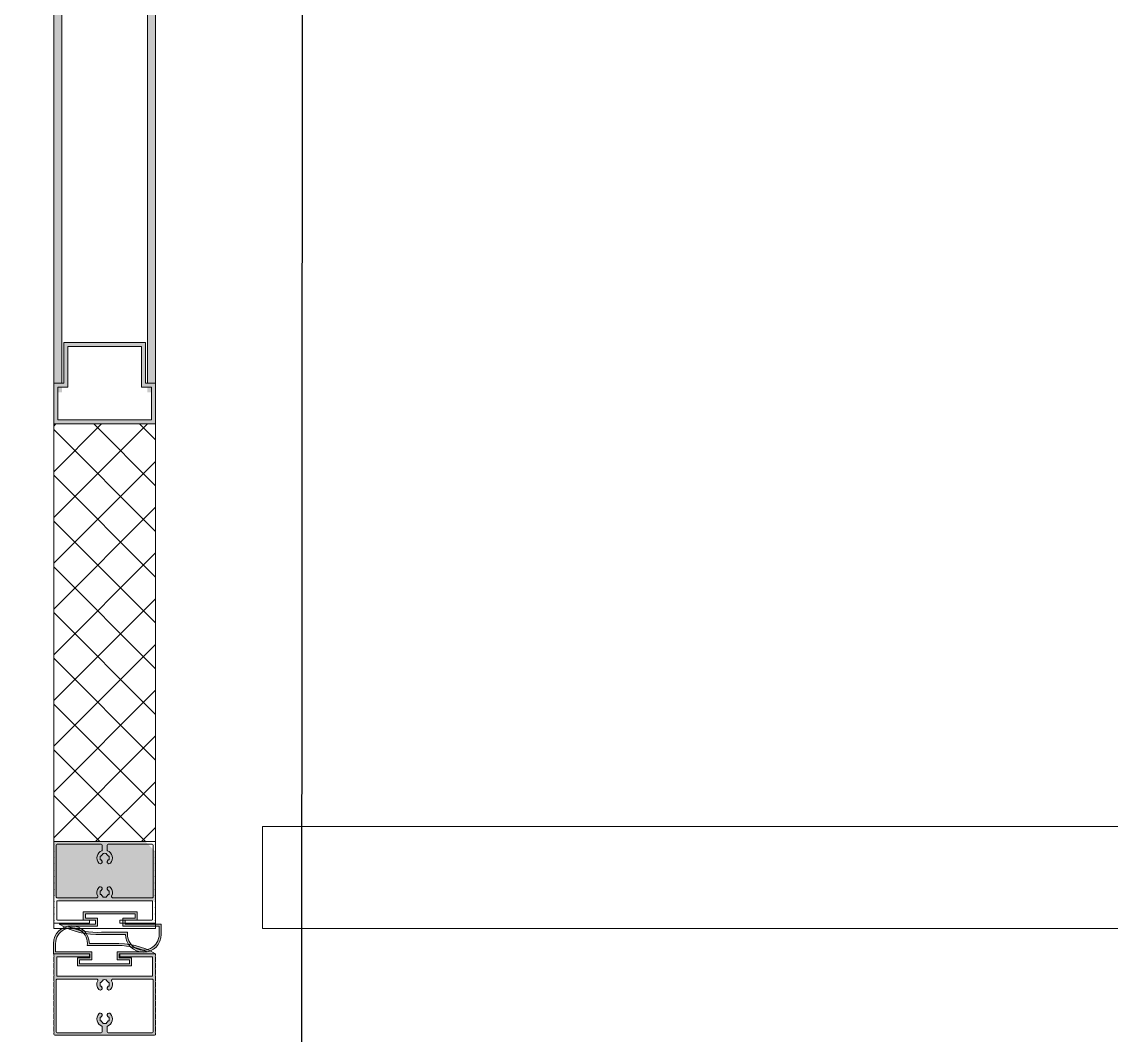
# Model space of a CAD drawing. Header units: millimetres. Extents: x -10496 to -5455, y -188 to 7293.
# Drawn here: x -6921.2 to -6875.63, y 4140.1 to 4182.51 of the extents above; entities that cross this region are included whole.
import ezdxf

# ---------------------------------------------------------------- set-up
doc = ezdxf.new("R2010")
doc.units = ezdxf.units.MM
doc.linetypes.add('ACAD_ISO03W100', pattern=[30, 12, -18])
for name, color, linetype in [('02_BEMASSUNG', 4, 'Continuous'), ('GJC ALAN', 2, 'Continuous'), ('İÇERİK1', 14, 'Continuous')]:
    doc.layers.add(name, color=color, linetype=linetype)
doc.layers.add('GJC_duvar', color=10, linetype='Continuous', lineweight=30)
doc.layers.add('GJC_ölçüler', color=253, linetype='Continuous', lineweight=5)

# ---------------------------------------------------------------- blocks, each defined once
blk = doc.blocks.new('180kapı')
at = {"lineweight": 9, "true_color": 0xc7c8ca}
h = blk.add_hatch(color=9, dxfattribs=at)
h.dxf.hatch_style = 1
h.paths.add_polyline_path([(17304.243, 16919.361), (17304.217, 16919.335), (17304.192, 16919.361), (17303.979, 16919.361), (17303.953, 16919.335), (17303.927, 16919.361), (17303.714, 16919.361), (17303.689, 16919.335), (17303.663, 16919.361), (17303.45, 16919.361), (17303.424, 16919.335), (17303.399, 16919.361), (17303.185, 16919.361), (17303.16, 16919.335), (17303.134, 16919.361), (17302.921, 16919.361), (17302.895, 16919.335), (17302.87, 16919.361), (17302.806, 16919.361, 0.414214), (17302.763, 16919.318), (17302.763, 16915.139, 0.414214), (17302.806, 16915.097), (17302.87, 16915.097), (17302.895, 16915.122), (17302.921, 16915.097), (17303.134, 16915.097), (17303.16, 16915.122), (17303.185, 16915.097), (17303.399, 16915.097), (17303.424, 16915.122), (17303.45, 16915.097), (17303.663, 16915.097), (17303.689, 16915.122), (17303.714, 16915.097), (17303.927, 16915.097), (17303.953, 16915.122), (17303.979, 16915.097), (17304.192, 16915.097), (17304.217, 16915.122), (17304.243, 16915.097), (17304.456, 16915.097), (17304.482, 16915.122), (17304.507, 16915.097), (17304.721, 16915.097), (17304.746, 16915.122), (17304.772, 16915.097), (17304.985, 16915.097), (17305.011, 16915.122), (17305.036, 16915.097), (17305.249, 16915.097), (17305.275, 16915.122), (17305.3, 16915.097), (17305.514, 16915.097), (17305.539, 16915.122), (17305.565, 16915.097), (17305.778, 16915.097), (17305.804, 16915.122), (17305.829, 16915.097), (17306.042, 16915.097), (17306.068, 16915.122), (17306.094, 16915.097), (17306.153, 16915.097, 0.414214), (17306.175, 16915.118), (17306.175, 16916.589), (17306.068, 16916.589), (17306.046, 16916.589), (17306.046, 16915.25, -0.414214), (17306.021, 16915.224), (17305.237, 16915.224), (17305.237, 16919.233), (17306.021, 16919.233, -0.414214), (17306.046, 16919.207), (17306.046, 16917.868), (17306.068, 16917.868), (17306.175, 16917.868), (17306.175, 16919.34, 0.414214), (17306.153, 16919.361), (17306.094, 16919.361), (17306.068, 16919.335), (17306.042, 16919.361), (17305.829, 16919.361), (17305.804, 16919.335), (17305.778, 16919.361), (17305.565, 16919.361), (17305.539, 16919.335), (17305.514, 16919.361), (17305.3, 16919.361), (17305.275, 16919.335), (17305.249, 16919.361), (17305.036, 16919.361), (17305.011, 16919.335), (17304.985, 16919.361), (17304.772, 16919.361), (17304.746, 16919.335), (17304.721, 16919.361), (17304.507, 16919.361), (17304.482, 16919.335), (17304.456, 16919.361)])
h.paths.add_polyline_path([(17305.087, 16919.254, -0.414214), (17305.109, 16919.233), (17305.109, 16917.558, -0.561991), (17305.046, 16917.52, 0.306782), (17304.681, 16917.477, 1), (17304.787, 16917.354, -0.054412), (17304.816, 16917.375, 0.301481), (17304.822, 16917.393, -0.405143), (17304.832, 16917.413, -0.083097), (17304.896, 16917.424, -0.083097), (17304.959, 16917.413, -0.405143), (17304.97, 16917.393, 0.301481), (17304.975, 16917.375, -0.145709), (17305.042, 16917.308, 0.301473), (17305.059, 16917.303, -0.405144), (17305.08, 16917.292, -0.083419), (17305.091, 16917.228, -0.082774), (17305.08, 16917.165, -0.405142), (17305.059, 16917.155, 0.301489), (17305.042, 16917.15, -0.145709), (17304.975, 16917.082, 0.301481), (17304.97, 16917.065, -0.405143), (17304.959, 16917.044, -0.083097), (17304.896, 16917.034, -0.083097), (17304.832, 16917.044, -0.405143), (17304.822, 16917.065, 0.301481), (17304.816, 16917.082, -0.054412), (17304.787, 16917.103, 1), (17304.681, 16916.98, 0.306781), (17305.046, 16916.937, -0.561991), (17305.109, 16916.899), (17305.109, 16915.224, -0.414214), (17305.087, 16915.203), (17302.912, 16915.203, -0.414214), (17302.87, 16915.246), (17302.87, 16917.079, -0.414214), (17302.912, 16917.122), (17303.117, 16917.122, -0.306059), (17303.141, 16917.106, 0.514738), (17303.66, 16916.98, 1), (17303.554, 16917.103, -0.054412), (17303.525, 16917.082, 0.301481), (17303.519, 16917.065, -0.405143), (17303.509, 16917.044, -0.083097), (17303.445, 16917.034, -0.083097), (17303.382, 16917.044, -0.405143), (17303.371, 16917.065, 0.301481), (17303.366, 16917.082, -0.145709), (17303.299, 16917.15, 0.301473), (17303.282, 16917.155, -0.405144), (17303.261, 16917.165, -0.083419), (17303.25, 16917.229, -0.082774), (17303.261, 16917.292, -0.405142), (17303.282, 16917.303, 0.301489), (17303.299, 16917.308, -0.145709), (17303.366, 16917.375, 0.301481), (17303.371, 16917.393, -0.405143), (17303.382, 16917.413, -0.083097), (17303.445, 16917.424, -0.083097), (17303.509, 16917.413, -0.405143), (17303.519, 16917.393, 0.301481), (17303.525, 16917.375, -0.054412), (17303.554, 16917.354, 1), (17303.66, 16917.477, 0.514738), (17303.141, 16917.351, -0.306059), (17303.117, 16917.335), (17302.912, 16917.335, -0.414214), (17302.87, 16917.378), (17302.87, 16919.212, -0.414214), (17302.912, 16919.254)], flags=16)
h = blk.add_hatch(color=9, dxfattribs=at)
h.dxf.hatch_style = 1
h.paths.add_polyline_path([(17305.109, 16915.224), (17305.109, 16916.899, 0.561991), (17305.046, 16916.937, -0.306781), (17304.681, 16916.98, -1), (17304.787, 16917.103, 0.045173), (17304.811, 16917.085, -0.405963), (17304.822, 16917.065, 0.405143), (17304.832, 16917.044, 0.083097), (17304.896, 16917.034, 0.083097), (17304.959, 16917.044, 0.405143), (17304.97, 16917.065, -0.405963), (17304.98, 16917.085, 0.126935), (17305.039, 16917.144, -0.405953), (17305.059, 16917.155, 0.405142), (17305.08, 16917.165, 0.082774), (17305.091, 16917.228, 0.083419), (17305.08, 16917.292, 0.405144), (17305.059, 16917.303, -0.405974), (17305.039, 16917.313, 0.126932), (17304.98, 16917.372, -0.405963), (17304.97, 16917.393, 0.405143), (17304.959, 16917.413, 0.083097), (17304.896, 16917.424, 0.083097), (17304.832, 16917.413, 0.405143), (17304.822, 16917.393, -0.405963), (17304.811, 16917.372, 0.045173), (17304.787, 16917.354, -1), (17304.681, 16917.477, -0.306781), (17305.046, 16917.52, 0.561991), (17305.109, 16917.558), (17305.109, 16919.233, 0.414214), (17305.087, 16919.254), (17302.912, 16919.254, 0.414214), (17302.87, 16919.212), (17302.87, 16917.378, 0.414214), (17302.912, 16917.335), (17303.117, 16917.335, 0.306059), (17303.141, 16917.351, -0.514738), (17303.66, 16917.477, -1), (17303.554, 16917.354, 0.045173), (17303.53, 16917.372, -0.405963), (17303.519, 16917.393, 0.405143), (17303.509, 16917.413, 0.083097), (17303.445, 16917.424, 0.083097), (17303.382, 16917.413, 0.405143), (17303.371, 16917.393, -0.405963), (17303.361, 16917.372, 0.126935), (17303.302, 16917.313, -0.405953), (17303.282, 16917.303, 0.405142), (17303.261, 16917.292, 0.082774), (17303.25, 16917.229, 0.083419), (17303.261, 16917.165, 0.405144), (17303.282, 16917.155, -0.405974), (17303.302, 16917.144, 0.126932), (17303.361, 16917.085, -0.405963), (17303.371, 16917.065, 0.405143), (17303.382, 16917.044, 0.083097), (17303.445, 16917.034, 0.083097), (17303.509, 16917.044, 0.405143), (17303.519, 16917.065, -0.405963), (17303.53, 16917.085, 0.045173), (17303.554, 16917.103, -1), (17303.66, 16916.98, -0.514738), (17303.141, 16917.106, 0.306059), (17303.117, 16917.122), (17302.912, 16917.122, 0.414214), (17302.87, 16917.079), (17302.87, 16915.246, 0.414214), (17302.912, 16915.203), (17305.087, 16915.203, 0.414214)], flags=17)
h.paths.add_polyline_path([(17305.109, 16915.224, -0.414214), (17305.087, 16915.203), (17302.912, 16915.203, -0.414214), (17302.87, 16915.246), (17302.87, 16917.079, -0.414214), (17302.912, 16917.122), (17303.117, 16917.122, -0.306059), (17303.141, 16917.106, 0.514738), (17303.66, 16916.98, 1), (17303.554, 16917.103, -0.054412), (17303.525, 16917.082, 0.301481), (17303.519, 16917.065, -0.405143), (17303.509, 16917.044, -0.083097), (17303.445, 16917.034, -0.083097), (17303.382, 16917.044, -0.405143), (17303.371, 16917.065, 0.301481), (17303.366, 16917.082, -0.145709), (17303.299, 16917.15, 0.301473), (17303.282, 16917.155, -0.405144), (17303.261, 16917.165, -0.083419), (17303.25, 16917.229, -0.082774), (17303.261, 16917.292, -0.405142), (17303.282, 16917.303, 0.301489), (17303.299, 16917.308, -0.145709), (17303.366, 16917.375, 0.301481), (17303.371, 16917.393, -0.405143), (17303.382, 16917.413, -0.083097), (17303.445, 16917.424, -0.083097), (17303.509, 16917.413, -0.405143), (17303.519, 16917.393, 0.301481), (17303.525, 16917.375, -0.054412), (17303.554, 16917.354, 1), (17303.66, 16917.477, 0.514738), (17303.141, 16917.351, -0.306059), (17303.117, 16917.335), (17302.912, 16917.335, -0.414214), (17302.87, 16917.378), (17302.87, 16919.212, -0.414214), (17302.912, 16919.254), (17305.087, 16919.254, -0.414214), (17305.109, 16919.233), (17305.109, 16917.558, -0.561991), (17305.046, 16917.52, 0.306782), (17304.681, 16917.477, 1), (17304.787, 16917.354, -0.054412), (17304.816, 16917.375, 0.301481), (17304.822, 16917.393, -0.405143), (17304.832, 16917.413, -0.083097), (17304.896, 16917.424, -0.083097), (17304.959, 16917.413, -0.405143), (17304.97, 16917.393, 0.301481), (17304.975, 16917.375, -0.145709), (17305.042, 16917.308, 0.301473), (17305.059, 16917.303, -0.405144), (17305.08, 16917.292, -0.083419), (17305.091, 16917.228, -0.082774), (17305.08, 16917.165, -0.405142), (17305.059, 16917.155, 0.301489), (17305.042, 16917.15, -0.145709), (17304.975, 16917.082, 0.301481), (17304.97, 16917.065, -0.405143), (17304.959, 16917.044, -0.083097), (17304.896, 16917.034, -0.083097), (17304.832, 16917.044, -0.405143), (17304.822, 16917.065, 0.301481), (17304.816, 16917.082, -0.054412), (17304.787, 16917.103, 1), (17304.681, 16916.98, 0.306781), (17305.046, 16916.937, -0.561991), (17305.109, 16916.899)], flags=17)
at = {"lineweight": 9, "true_color": 0x000000}
h = blk.add_hatch(color=18, dxfattribs=at)
h.dxf.hatch_style = 1
h.paths.add_polyline_path([(17306.172, 16917.85), (17306.002, 16917.85), (17306.002, 16918.361), (17305.661, 16918.361), (17305.661, 16916.105), (17306.002, 16916.105), (17306.002, 16916.617), (17306.172, 16916.617), (17306.172, 16915.101, 0.149126), (17306.599, 16916.861), (17306.599, 16917.87, 1), (17306.599, 16919.365), (17306.172, 16919.365)])
h.paths.add_polyline_path([(17306.258, 16919.28), (17306.599, 16919.28, -1.062317), (17306.514, 16917.955), (17306.514, 16916.861, -0.120241), (17306.258, 16915.452), (17306.258, 16916.702), (17305.917, 16916.702), (17305.917, 16916.19), (17305.746, 16916.19), (17305.746, 16918.276), (17305.917, 16918.276), (17305.917, 16917.764), (17306.258, 16917.764)], flags=16)
h = blk.add_hatch(color=18, dxfattribs=at)
h.dxf.hatch_style = 1
h.paths.add_polyline_path([(17307.412, 16916.378), (17307.582, 16916.378), (17307.582, 16915.866), (17307.923, 16915.866), (17307.923, 16918.122), (17307.582, 16918.122), (17307.582, 16917.61), (17307.412, 16917.61), (17307.412, 16919.126, 0.149126), (17306.985, 16917.366), (17306.985, 16916.357, 1), (17306.985, 16914.862), (17307.412, 16914.862)])
h.paths.add_polyline_path([(17307.326, 16914.947), (17306.985, 16914.947, -1.062317), (17307.071, 16916.272), (17307.071, 16917.366, -0.120241), (17307.326, 16918.775), (17307.326, 16917.525), (17307.668, 16917.525), (17307.668, 16918.037), (17307.838, 16918.037), (17307.838, 16915.951), (17307.668, 16915.951), (17307.668, 16916.463), (17307.326, 16916.463)], flags=16)
at = {"lineweight": 9, "true_color": 0xc7c8ca}
h = blk.add_hatch(color=9, dxfattribs=at)
h.dxf.hatch_style = 1
h.paths.add_polyline_path([(17308.392, 16915.097), (17308.593, 16915.097), (17308.618, 16915.122), (17308.644, 16915.097), (17308.857, 16915.097), (17308.883, 16915.122), (17308.908, 16915.097), (17309.121, 16915.097), (17309.147, 16915.122), (17309.173, 16915.097), (17309.386, 16915.097), (17309.411, 16915.122), (17309.437, 16915.097), (17309.65, 16915.097), (17309.676, 16915.122), (17309.701, 16915.097), (17309.915, 16915.097), (17309.94, 16915.122), (17309.966, 16915.097), (17310.179, 16915.097), (17310.204, 16915.122), (17310.23, 16915.097), (17310.443, 16915.097), (17310.865, 16915.519), (17310.865, 16919.318, 0.668179), (17310.793, 16919.348), (17310.744, 16919.346), (17310.733, 16919.335), (17310.708, 16919.361), (17310.494, 16919.361), (17310.469, 16919.335), (17310.443, 16919.361), (17310.23, 16919.361), (17310.204, 16919.335), (17310.179, 16919.361), (17309.966, 16919.361), (17309.94, 16919.335), (17309.915, 16919.361), (17309.701, 16919.361), (17309.676, 16919.335), (17309.65, 16919.361), (17309.437, 16919.361), (17309.411, 16919.335), (17309.386, 16919.361), (17309.173, 16919.361), (17309.147, 16919.335), (17309.121, 16919.361), (17308.908, 16919.361), (17308.883, 16919.335), (17308.857, 16919.361), (17308.644, 16919.361), (17308.392, 16919.109)])
h = blk.add_hatch(color=9, dxfattribs=at)
h.dxf.hatch_style = 1
h.paths.add_polyline_path([(17308.52, 16915.224), (17308.52, 16916.899, -0.561991), (17308.582, 16916.937, 0.306781), (17308.948, 16916.98, 1), (17308.842, 16917.103, -0.045173), (17308.818, 16917.085, 0.405963), (17308.807, 16917.065, -0.405143), (17308.797, 16917.044, -0.083097), (17308.733, 16917.034, -0.083097), (17308.67, 16917.044, -0.405143), (17308.659, 16917.065, 0.405963), (17308.649, 16917.085, -0.126935), (17308.59, 16917.144, 0.405953), (17308.569, 16917.155, -0.405142), (17308.549, 16917.165, -0.082774), (17308.538, 16917.228, -0.083419), (17308.549, 16917.292, -0.405144), (17308.569, 16917.303, 0.405974), (17308.59, 16917.313, -0.126932), (17308.649, 16917.372, 0.405963), (17308.659, 16917.393, -0.405143), (17308.67, 16917.413, -0.083097), (17308.733, 16917.424, -0.083097), (17308.797, 16917.413, -0.405143), (17308.807, 16917.393, 0.405963), (17308.818, 16917.372, -0.045173), (17308.842, 16917.354, 1), (17308.948, 16917.477, 0.306781), (17308.582, 16917.52, -0.561991), (17308.52, 16917.558), (17308.52, 16919.233, -0.414214), (17308.541, 16919.254), (17310.716, 16919.254, -0.414214), (17310.759, 16919.212), (17310.759, 16917.378, -0.414214), (17310.716, 16917.335), (17310.511, 16917.335, -0.306059), (17310.488, 16917.351, 0.514738), (17309.968, 16917.477, 1), (17310.074, 16917.354, -0.045173), (17310.099, 16917.372, 0.405963), (17310.109, 16917.393, -0.405143), (17310.12, 16917.413, -0.083097), (17310.183, 16917.424, -0.083097), (17310.247, 16917.413, -0.405143), (17310.257, 16917.393, 0.405963), (17310.268, 16917.372, -0.126935), (17310.326, 16917.313, 0.405953), (17310.347, 16917.303, -0.405142), (17310.368, 16917.292, -0.082774), (17310.378, 16917.229, -0.083419), (17310.368, 16917.165, -0.405144), (17310.347, 16917.155, 0.405974), (17310.326, 16917.144, -0.126932), (17310.268, 16917.085, 0.405963), (17310.257, 16917.065, -0.405143), (17310.247, 16917.044, -0.083097), (17310.183, 16917.034, -0.083097), (17310.12, 16917.044, -0.405143), (17310.109, 16917.065, 0.405963), (17310.099, 16917.085, -0.045173), (17310.074, 16917.103, 1), (17309.968, 16916.98, 0.514738), (17310.488, 16917.106, -0.306059), (17310.511, 16917.122), (17310.716, 16917.122, -0.414214), (17310.759, 16917.079), (17310.759, 16915.246, -0.414214), (17310.716, 16915.203), (17308.541, 16915.203, -0.414214)], flags=17)
h.paths.add_polyline_path([(17308.52, 16915.224, 0.414214), (17308.541, 16915.203), (17310.716, 16915.203, 0.414214), (17310.759, 16915.246), (17310.759, 16917.079, 0.414214), (17310.716, 16917.122), (17310.511, 16917.122, 0.306059), (17310.488, 16917.106, -0.514738), (17309.968, 16916.98, -1), (17310.074, 16917.103, 0.054412), (17310.104, 16917.082, -0.301481), (17310.109, 16917.065, 0.405143), (17310.12, 16917.044, 0.083097), (17310.183, 16917.034, 0.083097), (17310.247, 16917.044, 0.405143), (17310.257, 16917.065, -0.301481), (17310.262, 16917.082, 0.145709), (17310.329, 16917.15, -0.301473), (17310.347, 16917.155, 0.405144), (17310.368, 16917.165, 0.083419), (17310.378, 16917.229, 0.082774), (17310.368, 16917.292, 0.405142), (17310.347, 16917.303, -0.301489), (17310.329, 16917.308, 0.145709), (17310.262, 16917.375, -0.301481), (17310.257, 16917.393, 0.405143), (17310.247, 16917.413, 0.083097), (17310.183, 16917.424, 0.083097), (17310.12, 16917.413, 0.405143), (17310.109, 16917.393, -0.301481), (17310.104, 16917.375, 0.054412), (17310.074, 16917.354, -1), (17309.968, 16917.477, -0.514738), (17310.488, 16917.351, 0.306059), (17310.511, 16917.335), (17310.716, 16917.335, 0.414214), (17310.759, 16917.378), (17310.759, 16919.212, 0.414214), (17310.716, 16919.254), (17308.541, 16919.254, 0.414214), (17308.52, 16919.233), (17308.52, 16917.558, 0.561991), (17308.582, 16917.52, -0.306782), (17308.948, 16917.477, -1), (17308.842, 16917.354, 0.054412), (17308.812, 16917.375, -0.301481), (17308.807, 16917.393, 0.405143), (17308.797, 16917.413, 0.083097), (17308.733, 16917.424, 0.083097), (17308.67, 16917.413, 0.405143), (17308.659, 16917.393, -0.301481), (17308.654, 16917.375, 0.145709), (17308.587, 16917.308, -0.301473), (17308.569, 16917.303, 0.405144), (17308.549, 16917.292, 0.083419), (17308.538, 16917.228, 0.082774), (17308.549, 16917.165, 0.405142), (17308.569, 16917.155, -0.301489), (17308.587, 16917.15, 0.145709), (17308.654, 16917.082, -0.301481), (17308.659, 16917.065, 0.405143), (17308.67, 16917.044, 0.083097), (17308.733, 16917.034, 0.083097), (17308.797, 16917.044, 0.405143), (17308.807, 16917.065, -0.301481), (17308.812, 16917.082, 0.054412), (17308.842, 16917.103, -1), (17308.948, 16916.98, -0.306781), (17308.582, 16916.937, 0.561991), (17308.52, 16916.899)], flags=17)
at = {"lineweight": 9, "true_color": 0x000000}
h = blk.add_hatch(color=18, dxfattribs=at)
h.dxf.hatch_style = 1
h.paths.add_polyline_path([(17330.055, 16919.361), (17328.349, 16919.361), (17328.349, 16915.097), (17330.055, 16915.097), (17330.055, 16915.438), (17330.055, 16915.523), (17331.761, 16915.523), (17331.761, 16918.934), (17330.055, 16918.934)])
h.paths.add_polyline_path([(17329.885, 16919.19), (17329.885, 16918.764), (17331.59, 16918.764), (17331.59, 16915.694), (17329.885, 16915.694), (17329.885, 16915.267), (17328.52, 16915.267), (17328.52, 16919.19)], flags=16)
at = {"lineweight": 9}
h = blk.add_hatch(color=4, dxfattribs=at)
h.dxf.hatch_style = 1
h.paths.add_polyline_path([(17329.671, 16919.361), (17329.671, 16919.02), (17363.786, 16919.02), (17363.786, 16919.361)])
h.paths.add_polyline_path([(17363.786, 16915.097), (17363.786, 16915.438), (17329.671, 16915.438), (17329.671, 16915.097)])
for p, q in [((17306.599, 16919.365), (17306.172, 16919.365)), ((17306.172, 16917.85), (17306.172, 16919.365)), ((17306.599, 16919.28), (17306.258, 16919.28)), ((17306.258, 16917.764), (17306.258, 16919.28)), ((17307.234, 16919.361), (17386.167, 16919.361)), ((17307.234, 16915.097), (17307.234, 16919.361)), ((17307.412, 16917.61), (17307.412, 16919.126)), ((17310.865, 16919.361), (17328.349, 16919.361)), ((17310.865, 16915.097), (17310.865, 16919.361)), ((17328.349, 16915.097), (17328.349, 16919.361)), ((17328.349, 16919.361), (17330.055, 16919.361)), ((17328.349, 16919.361), (17328.349, 16915.097)), ((17328.52, 16915.267), (17328.52, 16919.19)), ((17328.52, 16919.19), (17329.885, 16919.19)), ((17329.885, 16919.19), (17329.885, 16918.764)), ((17330.055, 16919.361), (17330.055, 16918.934)), ((17330.055, 16919.361), (17363.786, 16919.361)), ((17330.055, 16919.02), (17330.055, 16919.361)), ((17307.326, 16917.525), (17307.326, 16918.775)), ((17329.885, 16918.764), (17331.59, 16918.764)), ((17363.786, 16919.02), (17330.055, 16919.02)), ((17330.055, 16918.934), (17331.761, 16918.934)), ((17331.59, 16918.764), (17331.59, 16915.694)), ((17331.761, 16918.934), (17331.761, 16915.523)), ((17306.002, 16918.361), (17305.661, 16918.361)), ((17305.661, 16918.361), (17305.661, 16916.105)), ((17305.917, 16918.276), (17305.746, 16918.276)), ((17305.746, 16918.276), (17305.746, 16916.19)), ((17305.917, 16917.764), (17305.917, 16918.276)), ((17306.002, 16917.85), (17306.002, 16918.361)), ((17306.258, 16917.764), (17305.917, 16917.764)), ((17306.172, 16917.85), (17306.002, 16917.85)), ((17306.514, 16917.955), (17306.514, 16916.861)), ((17306.599, 16917.87), (17306.599, 16916.861)), ((17307.582, 16917.61), (17307.582, 16918.122)), ((17307.582, 16918.122), (17307.923, 16918.122)), ((17307.668, 16917.525), (17307.668, 16918.037)), ((17307.668, 16918.037), (17307.838, 16918.037)), ((17307.838, 16915.951), (17307.838, 16918.037)), ((17307.923, 16915.866), (17307.923, 16918.122)), ((17306.985, 16916.357), (17306.985, 16917.366)), ((17307.071, 16916.272), (17307.071, 16917.366)), ((17307.326, 16917.525), (17307.668, 16917.525)), ((17307.412, 16917.61), (17307.582, 16917.61)), ((17306.258, 16916.702), (17305.917, 16916.702)), ((17305.917, 16916.702), (17305.917, 16916.19)), ((17306.172, 16916.617), (17306.002, 16916.617)), ((17306.002, 16916.617), (17306.002, 16916.105)), ((17306.172, 16916.617), (17306.172, 16915.101)), ((17306.258, 16916.702), (17306.258, 16915.452)), ((17307.326, 16916.463), (17307.668, 16916.463)), ((17307.326, 16916.463), (17307.326, 16914.947)), ((17307.668, 16916.463), (17307.668, 16915.951)), ((17306.002, 16916.105), (17305.661, 16916.105)), ((17305.917, 16916.19), (17305.746, 16916.19)), ((17307.412, 16916.378), (17307.582, 16916.378)), ((17307.412, 16916.378), (17307.412, 16914.862)), ((17307.582, 16916.378), (17307.582, 16915.866)), ((17307.668, 16915.951), (17307.838, 16915.951)), ((17307.582, 16915.866), (17307.923, 16915.866)), ((17331.59, 16915.694), (17329.885, 16915.694)), ((17329.885, 16915.694), (17329.885, 16915.267)), ((17331.761, 16915.523), (17330.055, 16915.523)), ((17330.055, 16915.523), (17330.055, 16915.097)), ((17386.167, 16915.097), (17307.234, 16915.097)), ((17328.349, 16915.097), (17310.865, 16915.097)), ((17330.055, 16915.097), (17328.349, 16915.097)), ((17329.885, 16915.267), (17328.52, 16915.267)), ((17363.786, 16915.438), (17330.055, 16915.438)), ((17330.055, 16915.438), (17330.055, 16915.097)), ((17330.055, 16915.097), (17363.786, 16915.097)), ((17306.985, 16914.947), (17307.326, 16914.947)), ((17306.985, 16914.862), (17307.412, 16914.862)), ((17307.234, 16910.631), (17307.234, 16831.314)), ((17307.234, 16910.631), (17311.498, 16910.631)), ((17311.498, 16910.631), (17311.498, 16831.314))]:
    blk.add_line(p, q, dxfattribs=at)
at = {"color": 40, "linetype": 'Continuous', "lineweight": 9, "true_color": 0xf8d731}
for p, q in [((17310.865, 16919.346), (17310.88, 16919.361)), ((17310.865, 16917.432), (17312.795, 16919.361)), ((17310.865, 16915.517), (17314.709, 16919.361)), ((17315.29, 16915.097), (17311.025, 16919.361)), ((17312.36, 16915.097), (17316.624, 16919.361)), ((17317.205, 16915.097), (17312.94, 16919.361)), ((17314.275, 16915.097), (17318.539, 16919.361)), ((17319.119, 16915.097), (17314.855, 16919.361)), ((17316.189, 16915.097), (17320.454, 16919.361)), ((17321.034, 16915.097), (17316.77, 16919.361)), ((17318.104, 16915.097), (17322.368, 16919.361)), ((17322.949, 16915.097), (17318.684, 16919.361)), ((17320.019, 16915.097), (17324.283, 16919.361)), ((17324.864, 16915.097), (17320.599, 16919.361)), ((17321.934, 16915.097), (17326.198, 16919.361)), ((17326.778, 16915.097), (17322.514, 16919.361)), ((17323.848, 16915.097), (17328.113, 16919.361)), ((17328.349, 16915.44), (17324.429, 16919.361)), ((17328.349, 16917.355), (17326.343, 16919.361)), ((17328.349, 16919.27), (17328.258, 16919.361)), ((17313.375, 16915.097), (17310.865, 16917.606)), ((17325.763, 16915.097), (17328.349, 16917.683)), ((17311.46, 16915.097), (17310.865, 16915.691)), ((17327.678, 16915.097), (17328.349, 16915.768))]:
    blk.add_line(p, q, dxfattribs=at)
at = {"lineweight": 9}
for centre, radius, start, end in [((17306.596, 16918.615), 0.665, 262.8546, 89.7777), ((17306.599, 16918.618), 0.748, 270, 90), ((17310.084, 16917.547), 3.104, 149.4196, 183.3468), ((17310.087, 16917.546), 3.021, 155.9982, 183.4237), ((17303.5, 16916.68), 3.104, 329.4196, 3.3468), ((17303.497, 16916.681), 3.021, 335.9982, 3.4237), ((17306.985, 16915.609), 0.748, 90, 270), ((17306.988, 16915.612), 0.665, 82.8546, 269.7777)]:
    blk.add_arc(centre, radius, start, end, dxfattribs=at)
at = {"layer": '02_BEMASSUNG', "linetype": 'ACAD_ISO03W100', "lineweight": 9}
blk.add_arc((17293.093, 16923.706), 94.207, 281.26652, 352.01984, dxfattribs=at)
at = {"layer": 'İÇERİK1', "color": 0, "lineweight": 9}
for p, q in [((17302.763, 16919.318), (17302.763, 16915.139)), ((17302.87, 16919.361), (17302.806, 16919.361)), ((17302.895, 16919.335), (17302.87, 16919.361)), ((17302.87, 16919.212), (17302.87, 16917.378)), ((17302.921, 16919.361), (17302.895, 16919.335)), ((17305.087, 16919.254), (17302.912, 16919.254)), ((17303.134, 16919.361), (17302.921, 16919.361)), ((17303.16, 16919.335), (17303.134, 16919.361)), ((17303.185, 16919.361), (17303.16, 16919.335)), ((17303.399, 16919.361), (17303.185, 16919.361)), ((17303.424, 16919.335), (17303.399, 16919.361)), ((17303.45, 16919.361), (17303.424, 16919.335)), ((17303.663, 16919.361), (17303.45, 16919.361)), ((17303.689, 16919.335), (17303.663, 16919.361)), ((17303.714, 16919.361), (17303.689, 16919.335)), ((17303.927, 16919.361), (17303.714, 16919.361)), ((17303.953, 16919.335), (17303.927, 16919.361)), ((17303.979, 16919.361), (17303.953, 16919.335)), ((17304.192, 16919.361), (17303.979, 16919.361)), ((17304.217, 16919.335), (17304.192, 16919.361)), ((17304.243, 16919.361), (17304.217, 16919.335)), ((17304.456, 16919.361), (17304.243, 16919.361)), ((17304.482, 16919.335), (17304.456, 16919.361)), ((17304.507, 16919.361), (17304.482, 16919.335)), ((17304.721, 16919.361), (17304.507, 16919.361)), ((17304.746, 16919.335), (17304.721, 16919.361)), ((17304.772, 16919.361), (17304.746, 16919.335)), ((17304.985, 16919.361), (17304.772, 16919.361)), ((17305.011, 16919.335), (17304.985, 16919.361)), ((17305.036, 16919.361), (17305.011, 16919.335)), ((17305.249, 16919.361), (17305.036, 16919.361)), ((17305.109, 16917.558), (17305.109, 16919.233)), ((17305.237, 16915.224), (17305.237, 16919.233)), ((17305.237, 16919.233), (17306.021, 16919.233)), ((17305.275, 16919.335), (17305.249, 16919.361)), ((17305.3, 16919.361), (17305.275, 16919.335)), ((17305.514, 16919.361), (17305.3, 16919.361)), ((17305.539, 16919.335), (17305.514, 16919.361)), ((17305.565, 16919.361), (17305.539, 16919.335)), ((17305.778, 16919.361), (17305.565, 16919.361)), ((17305.804, 16919.335), (17305.778, 16919.361)), ((17305.829, 16919.361), (17305.804, 16919.335)), ((17306.042, 16919.361), (17305.829, 16919.361)), ((17306.068, 16919.335), (17306.042, 16919.361)), ((17306.046, 16919.207), (17306.046, 16917.868)), ((17306.094, 16919.361), (17306.068, 16919.335)), ((17306.153, 16919.361), (17306.094, 16919.361)), ((17306.175, 16917.868), (17306.175, 16919.34)), ((17307.454, 16917.868), (17307.454, 16919.34)), ((17307.475, 16919.361), (17307.535, 16919.361)), ((17307.535, 16919.361), (17307.561, 16919.335)), ((17307.561, 16919.335), (17307.586, 16919.361)), ((17307.582, 16919.207), (17307.582, 16917.868)), ((17307.586, 16919.361), (17307.799, 16919.361)), ((17308.392, 16919.233), (17307.608, 16919.233)), ((17307.799, 16919.361), (17307.825, 16919.335)), ((17307.825, 16919.335), (17307.851, 16919.361)), ((17307.851, 16919.361), (17308.064, 16919.361)), ((17308.064, 16919.361), (17308.089, 16919.335)), ((17308.089, 16919.335), (17308.115, 16919.361)), ((17308.115, 16919.361), (17308.328, 16919.361)), ((17308.328, 16919.361), (17308.354, 16919.335)), ((17308.354, 16919.335), (17308.379, 16919.361)), ((17308.379, 16919.361), (17308.593, 16919.361)), ((17308.392, 16915.224), (17308.392, 16919.233)), ((17308.52, 16917.558), (17308.52, 16919.233)), ((17308.541, 16919.254), (17310.716, 16919.254)), ((17308.593, 16919.361), (17308.618, 16919.335)), ((17308.618, 16919.335), (17308.644, 16919.361)), ((17308.644, 16919.361), (17308.857, 16919.361)), ((17308.857, 16919.361), (17308.883, 16919.335)), ((17308.883, 16919.335), (17308.908, 16919.361)), ((17308.908, 16919.361), (17309.121, 16919.361)), ((17309.121, 16919.361), (17309.147, 16919.335)), ((17309.147, 16919.335), (17309.173, 16919.361)), ((17309.173, 16919.361), (17309.386, 16919.361)), ((17309.386, 16919.361), (17309.411, 16919.335)), ((17309.411, 16919.335), (17309.437, 16919.361)), ((17309.437, 16919.361), (17309.65, 16919.361)), ((17309.65, 16919.361), (17309.676, 16919.335)), ((17309.676, 16919.335), (17309.701, 16919.361)), ((17309.701, 16919.361), (17309.915, 16919.361)), ((17309.915, 16919.361), (17309.94, 16919.335)), ((17309.94, 16919.335), (17309.966, 16919.361)), ((17309.966, 16919.361), (17310.179, 16919.361)), ((17310.179, 16919.361), (17310.204, 16919.335)), ((17310.204, 16919.335), (17310.23, 16919.361)), ((17310.23, 16919.361), (17310.443, 16919.361)), ((17310.443, 16919.361), (17310.469, 16919.335)), ((17310.469, 16919.335), (17310.494, 16919.361)), ((17310.494, 16919.361), (17310.708, 16919.361)), ((17310.708, 16919.361), (17310.733, 16919.335)), ((17310.733, 16919.335), (17310.759, 16919.361)), ((17310.759, 16919.361), (17310.823, 16919.361)), ((17310.759, 16919.212), (17310.759, 16917.378)), ((17310.865, 16919.318), (17310.865, 16915.139)), ((17306.046, 16917.868), (17306.068, 16917.868)), ((17306.068, 16917.868), (17306.175, 16917.868)), ((17307.561, 16917.868), (17307.454, 16917.868)), ((17307.582, 16917.868), (17307.561, 16917.868)), ((17302.912, 16917.335), (17303.117, 16917.335)), ((17310.716, 16917.335), (17310.511, 16917.335)), ((17302.87, 16917.079), (17302.87, 16915.246)), ((17303.117, 16917.122), (17302.912, 16917.122)), ((17305.109, 16915.224), (17305.109, 16916.899)), ((17308.52, 16915.224), (17308.52, 16916.899)), ((17310.511, 16917.122), (17310.716, 16917.122)), ((17310.759, 16917.079), (17310.759, 16915.246)), ((17306.068, 16916.589), (17306.046, 16916.589)), ((17306.046, 16916.589), (17306.046, 16915.25)), ((17306.175, 16916.589), (17306.068, 16916.589)), ((17306.175, 16915.118), (17306.175, 16916.589)), ((17307.454, 16916.589), (17307.561, 16916.589)), ((17307.454, 16915.118), (17307.454, 16916.589)), ((17307.561, 16916.589), (17307.582, 16916.589)), ((17307.582, 16916.589), (17307.582, 16915.25)), ((17302.806, 16915.097), (17302.87, 16915.097)), ((17302.87, 16915.097), (17302.895, 16915.122)), ((17302.895, 16915.122), (17302.921, 16915.097)), ((17302.912, 16915.203), (17305.087, 16915.203)), ((17302.921, 16915.097), (17303.134, 16915.097)), ((17303.134, 16915.097), (17303.16, 16915.122)), ((17303.16, 16915.122), (17303.185, 16915.097)), ((17303.185, 16915.097), (17303.399, 16915.097)), ((17303.399, 16915.097), (17303.424, 16915.122)), ((17303.424, 16915.122), (17303.45, 16915.097)), ((17303.45, 16915.097), (17303.663, 16915.097)), ((17303.663, 16915.097), (17303.689, 16915.122)), ((17303.689, 16915.122), (17303.714, 16915.097)), ((17303.714, 16915.097), (17303.927, 16915.097)), ((17303.927, 16915.097), (17303.953, 16915.122)), ((17303.953, 16915.122), (17303.979, 16915.097)), ((17303.979, 16915.097), (17304.192, 16915.097)), ((17304.192, 16915.097), (17304.217, 16915.122)), ((17304.217, 16915.122), (17304.243, 16915.097)), ((17304.243, 16915.097), (17304.456, 16915.097)), ((17304.456, 16915.097), (17304.482, 16915.122)), ((17304.482, 16915.122), (17304.507, 16915.097)), ((17304.507, 16915.097), (17304.721, 16915.097)), ((17304.721, 16915.097), (17304.746, 16915.122)), ((17304.746, 16915.122), (17304.772, 16915.097)), ((17304.772, 16915.097), (17304.985, 16915.097)), ((17304.985, 16915.097), (17305.011, 16915.122)), ((17305.011, 16915.122), (17305.036, 16915.097)), ((17305.036, 16915.097), (17305.249, 16915.097)), ((17306.021, 16915.224), (17305.237, 16915.224)), ((17305.249, 16915.097), (17305.275, 16915.122)), ((17305.275, 16915.122), (17305.3, 16915.097)), ((17305.3, 16915.097), (17305.514, 16915.097)), ((17305.514, 16915.097), (17305.539, 16915.122)), ((17305.539, 16915.122), (17305.565, 16915.097)), ((17305.565, 16915.097), (17305.778, 16915.097)), ((17305.778, 16915.097), (17305.804, 16915.122)), ((17305.804, 16915.122), (17305.829, 16915.097)), ((17305.829, 16915.097), (17306.042, 16915.097)), ((17306.042, 16915.097), (17306.068, 16915.122)), ((17306.068, 16915.122), (17306.094, 16915.097)), ((17306.094, 16915.097), (17306.153, 16915.097)), ((17307.535, 16915.097), (17307.475, 16915.097)), ((17307.561, 16915.122), (17307.535, 16915.097)), ((17307.586, 16915.097), (17307.561, 16915.122)), ((17307.799, 16915.097), (17307.586, 16915.097)), ((17307.608, 16915.224), (17308.392, 16915.224)), ((17307.825, 16915.122), (17307.799, 16915.097)), ((17307.851, 16915.097), (17307.825, 16915.122)), ((17308.064, 16915.097), (17307.851, 16915.097)), ((17308.089, 16915.122), (17308.064, 16915.097)), ((17308.115, 16915.097), (17308.089, 16915.122)), ((17308.328, 16915.097), (17308.115, 16915.097)), ((17308.354, 16915.122), (17308.328, 16915.097)), ((17308.379, 16915.097), (17308.354, 16915.122)), ((17308.593, 16915.097), (17308.379, 16915.097)), ((17310.716, 16915.203), (17308.541, 16915.203)), ((17308.618, 16915.122), (17308.593, 16915.097)), ((17308.644, 16915.097), (17308.618, 16915.122)), ((17308.857, 16915.097), (17308.644, 16915.097)), ((17308.883, 16915.122), (17308.857, 16915.097)), ((17308.908, 16915.097), (17308.883, 16915.122)), ((17309.121, 16915.097), (17308.908, 16915.097)), ((17309.147, 16915.122), (17309.121, 16915.097)), ((17309.173, 16915.097), (17309.147, 16915.122)), ((17309.386, 16915.097), (17309.173, 16915.097)), ((17309.411, 16915.122), (17309.386, 16915.097)), ((17309.437, 16915.097), (17309.411, 16915.122)), ((17309.65, 16915.097), (17309.437, 16915.097)), ((17309.676, 16915.122), (17309.65, 16915.097)), ((17309.701, 16915.097), (17309.676, 16915.122)), ((17309.915, 16915.097), (17309.701, 16915.097)), ((17309.94, 16915.122), (17309.915, 16915.097)), ((17309.966, 16915.097), (17309.94, 16915.122)), ((17310.179, 16915.097), (17309.966, 16915.097)), ((17310.204, 16915.122), (17310.179, 16915.097)), ((17310.23, 16915.097), (17310.204, 16915.122)), ((17310.443, 16915.097), (17310.23, 16915.097)), ((17310.469, 16915.122), (17310.443, 16915.097)), ((17310.494, 16915.097), (17310.469, 16915.122)), ((17310.708, 16915.097), (17310.494, 16915.097)), ((17310.733, 16915.122), (17310.708, 16915.097)), ((17310.759, 16915.097), (17310.733, 16915.122)), ((17310.823, 16915.097), (17310.759, 16915.097))]:
    blk.add_line(p, q, dxfattribs=at)
for centre, radius, start, end in [((17302.806, 16919.318), 0.0426, 90, 180), ((17302.912, 16919.212), 0.0426, 90, 180), ((17305.087, 16919.233), 0.0213, 0, 90), ((17306.021, 16919.207), 0.0256, 0, 90), ((17306.153, 16919.34), 0.0213, 0, 90), ((17307.475, 16919.34), 0.0213, 90, 180), ((17307.608, 16919.207), 0.0256, 90, 180), ((17308.541, 16919.233), 0.0213, 90, 180), ((17310.716, 16919.212), 0.0426, 0, 90), ((17310.823, 16919.318), 0.0426, 0, 90), ((17302.912, 16917.378), 0.0426, 180, 270), ((17303.117, 16917.361), 0.0256, 270, 338.0687), ((17303.445, 16917.229), 0.328, 49.1223, 158.0687), ((17303.277, 16917.287), 0.0166, 72.7799, 160.9996), ((17303.287, 16917.319), 0.0166, 252.7799, 341.1592), ((17303.445, 16917.229), 0.166, 120.5319, 149.4686), ((17303.356, 16917.388), 0.0166, 288.8393, 17.2207), ((17303.387, 16917.398), 0.0166, 109.0008, 197.2207), ((17303.445, 16917.229), 0.195, 90, 109.0008), ((17303.445, 16917.229), 0.195, 70.9992, 90), ((17303.504, 16917.398), 0.0166, 342.7793, 70.9992), ((17303.535, 16917.388), 0.0166, 162.7793, 251.1607), ((17303.445, 16917.229), 0.166, 49.1223, 59.4681), ((17303.607, 16917.416), 0.081, 229.1222, 49.1225), ((17304.734, 16917.416), 0.081, 130.8773, 310.878), ((17304.896, 16917.229), 0.328, 62.6576, 130.8777), ((17304.896, 16917.229), 0.166, 120.5319, 130.8777), ((17304.806, 16917.388), 0.0166, 288.8393, 17.2207), ((17304.837, 16917.398), 0.0166, 109.0008, 197.2207), ((17304.896, 16917.229), 0.195, 90, 109.0008), ((17304.896, 16917.229), 0.195, 70.9992, 90), ((17304.954, 16917.398), 0.0166, 342.7793, 70.9992), ((17304.985, 16917.388), 0.0166, 162.7793, 251.1607), ((17304.896, 16917.229), 0.166, 30.5321, 59.4681), ((17305.055, 16917.319), 0.0166, 198.8373, 287.2209), ((17305.066, 16917.558), 0.0426, 242.6576, 0), ((17305.064, 16917.287), 0.0166, 19.0008, 107.2209), ((17308.563, 16917.558), 0.0426, 180, 297.3424), ((17308.564, 16917.287), 0.0166, 72.7791, 160.9992), ((17308.574, 16917.319), 0.0166, 252.7791, 341.1627), ((17308.733, 16917.229), 0.328, 49.1223, 117.3424), ((17308.733, 16917.229), 0.166, 120.5319, 149.4679), ((17308.643, 16917.388), 0.0166, 288.8393, 17.2207), ((17308.675, 16917.398), 0.0166, 109.0008, 197.2207), ((17308.733, 16917.229), 0.195, 90, 109.0008), ((17308.733, 16917.229), 0.195, 70.9992, 90), ((17308.791, 16917.398), 0.0166, 342.7793, 70.9992), ((17308.823, 16917.388), 0.0166, 162.7793, 251.1607), ((17308.733, 16917.229), 0.166, 49.1223, 59.4681), ((17308.895, 16917.416), 0.081, 229.122, 49.1227), ((17310.021, 16917.416), 0.081, 130.8775, 310.8778), ((17310.183, 16917.229), 0.328, 21.9313, 130.8777), ((17310.183, 16917.229), 0.166, 120.5319, 130.8777), ((17310.093, 16917.388), 0.0166, 288.8393, 17.2207), ((17310.125, 16917.398), 0.0166, 109.0008, 197.2207), ((17310.183, 16917.229), 0.195, 90, 109.0008), ((17310.183, 16917.229), 0.195, 70.9992, 90), ((17310.241, 16917.398), 0.0166, 342.7793, 70.9992), ((17310.273, 16917.388), 0.0166, 162.7793, 251.1607), ((17310.183, 16917.229), 0.166, 30.5314, 59.4681), ((17310.342, 16917.319), 0.0166, 198.8408, 287.2201), ((17310.352, 16917.287), 0.0166, 19.0004, 107.2201), ((17310.511, 16917.361), 0.0256, 201.9313, 270), ((17310.716, 16917.378), 0.0426, 270, 0), ((17302.912, 16917.079), 0.0426, 90, 180), ((17303.117, 16917.097), 0.0256, 21.9313, 90), ((17303.445, 16917.229), 0.328, 201.9313, 310.8777), ((17303.445, 16917.229), 0.195, 160.9996, 179.9268), ((17303.445, 16917.229), 0.195, 179.9268, 199.0008), ((17303.277, 16917.171), 0.0166, 199.0008, 287.2209), ((17303.287, 16917.139), 0.0166, 18.8373, 107.2209), ((17303.445, 16917.229), 0.166, 210.5321, 239.4681), ((17303.356, 16917.07), 0.0166, 342.7793, 71.1607), ((17303.387, 16917.06), 0.0166, 162.7793, 250.9992), ((17303.445, 16917.229), 0.195, 250.9992, 270), ((17303.445, 16917.229), 0.195, 270, 289.0008), ((17303.504, 16917.06), 0.0166, 289.0008, 17.2207), ((17303.535, 16917.07), 0.0166, 108.8393, 197.2207), ((17303.445, 16917.229), 0.166, 300.5319, 310.8777), ((17303.607, 16917.042), 0.081, 310.8776, 130.8777), ((17304.734, 16917.042), 0.081, 49.1223, 229.1224), ((17304.896, 16917.229), 0.328, 229.1223, 297.3424), ((17304.896, 16917.229), 0.166, 229.1223, 239.4681), ((17304.806, 16917.07), 0.0166, 342.7793, 71.1607), ((17304.837, 16917.06), 0.0166, 162.7793, 250.9992), ((17304.896, 16917.229), 0.195, 250.9992, 270), ((17304.896, 16917.229), 0.195, 270, 289.0008), ((17304.954, 16917.06), 0.0166, 289.0008, 17.2207), ((17304.985, 16917.07), 0.0166, 108.8393, 197.2207), ((17304.896, 16917.229), 0.166, 300.5319, 329.4686), ((17305.055, 16917.139), 0.0166, 72.7799, 161.1592), ((17305.066, 16916.899), 0.0426, 0, 117.3424), ((17305.064, 16917.171), 0.0166, 252.7799, 340.9996), ((17304.896, 16917.229), 0.195, 359.9268, 19.0008), ((17304.896, 16917.229), 0.195, 340.9996, 359.9268), ((17308.563, 16916.899), 0.0426, 62.6576, 180), ((17308.733, 16917.229), 0.195, 160.9992, 180.0732), ((17308.733, 16917.229), 0.195, 180.0732, 199.0004), ((17308.564, 16917.171), 0.0166, 199.0004, 287.2201), ((17308.574, 16917.139), 0.0166, 18.8408, 107.2201), ((17308.733, 16917.229), 0.328, 242.6576, 310.8777), ((17308.733, 16917.229), 0.166, 210.5314, 239.4681), ((17308.643, 16917.07), 0.0166, 342.7793, 71.1607), ((17308.675, 16917.06), 0.0166, 162.7793, 250.9992), ((17308.733, 16917.229), 0.195, 250.9992, 270), ((17308.733, 16917.229), 0.195, 270, 289.0008), ((17308.791, 16917.06), 0.0166, 289.0008, 17.2207), ((17308.823, 16917.07), 0.0166, 108.8393, 197.2207), ((17308.733, 16917.229), 0.166, 300.5319, 310.8777), ((17308.895, 16917.042), 0.081, 310.8776, 130.8777), ((17310.021, 16917.042), 0.081, 49.1223, 229.1224), ((17310.183, 16917.229), 0.328, 229.1223, 338.0687), ((17310.183, 16917.229), 0.166, 229.1223, 239.4681), ((17310.093, 16917.07), 0.0166, 342.7793, 71.1607), ((17310.125, 16917.06), 0.0166, 162.7793, 250.9992), ((17310.183, 16917.229), 0.195, 250.9992, 270), ((17310.183, 16917.229), 0.195, 270, 289.0008), ((17310.241, 16917.06), 0.0166, 289.0008, 17.2207), ((17310.273, 16917.07), 0.0166, 108.8393, 197.2207), ((17310.183, 16917.229), 0.166, 300.5319, 329.4679), ((17310.342, 16917.139), 0.0166, 72.7791, 161.1627), ((17310.352, 16917.171), 0.0166, 252.7791, 340.9992), ((17310.183, 16917.229), 0.195, 0.0732, 19.0004), ((17310.183, 16917.229), 0.195, 340.9992, 0.0732), ((17310.511, 16917.097), 0.0256, 90, 158.0687), ((17310.716, 16917.079), 0.0426, 0, 90), ((17302.806, 16915.139), 0.0426, 180, 270), ((17302.912, 16915.246), 0.0426, 180, 270), ((17305.087, 16915.224), 0.0213, 270, 0), ((17306.021, 16915.25), 0.0256, 270, 0), ((17306.153, 16915.118), 0.0213, 270, 0), ((17307.475, 16915.118), 0.0213, 180, 270), ((17307.608, 16915.25), 0.0256, 180, 270), ((17308.541, 16915.224), 0.0213, 180, 270), ((17310.716, 16915.246), 0.0426, 270, 0), ((17310.823, 16915.139), 0.0426, 270, 0)]:
    blk.add_arc(centre, radius, start, end, dxfattribs=at)
blk = doc.blocks.new('new ytong')
at = {"layer": 'GJC_ölçüler', "rotation": 90}
blk.add_blockref('180kapı', (-1608.959, -12901.403), dxfattribs=at)

msp = doc.modelspace()

# ---------------------------------------------------------------- block references
at = {"layer": 'GJC_duvar', "color": 41, "true_color": 0xf4ee51}
msp.add_blockref('new ytong', (11608.455, -261.264), dxfattribs=at)

# ---------------------------------------------------------------- next in the draw order: linework, layer by layer
at = {"layer": 'GJC ALAN', "color": 40, "lineweight": 30, "true_color": 0xf8d731}
msp.add_lwpolyline([(-6189.382, 4719.298), (-6975.232, 4719.298), (-6974.835, 4329.325), (-6923.295, 4328.312), (-6909.38, 4329.307), (-6910.232, 2969.819), (-6184.882, 2969.819), (-6184.882, 3054.298), (-6154.882, 3054.298), (-6154.882, 3560.298), (-6184.882, 3560.298), (-6184.882, 3653.298), (-6154.882, 3653.298), (-6154.882, 4054.298), (-6184.882, 4054.298), (-6184.882, 4146.298), (-6159.882, 4146.298), (-6154.882, 4650.298), (-6189.382, 4650.298)], close=True, dxfattribs=at)

doc.saveas('drawing.dxf')
